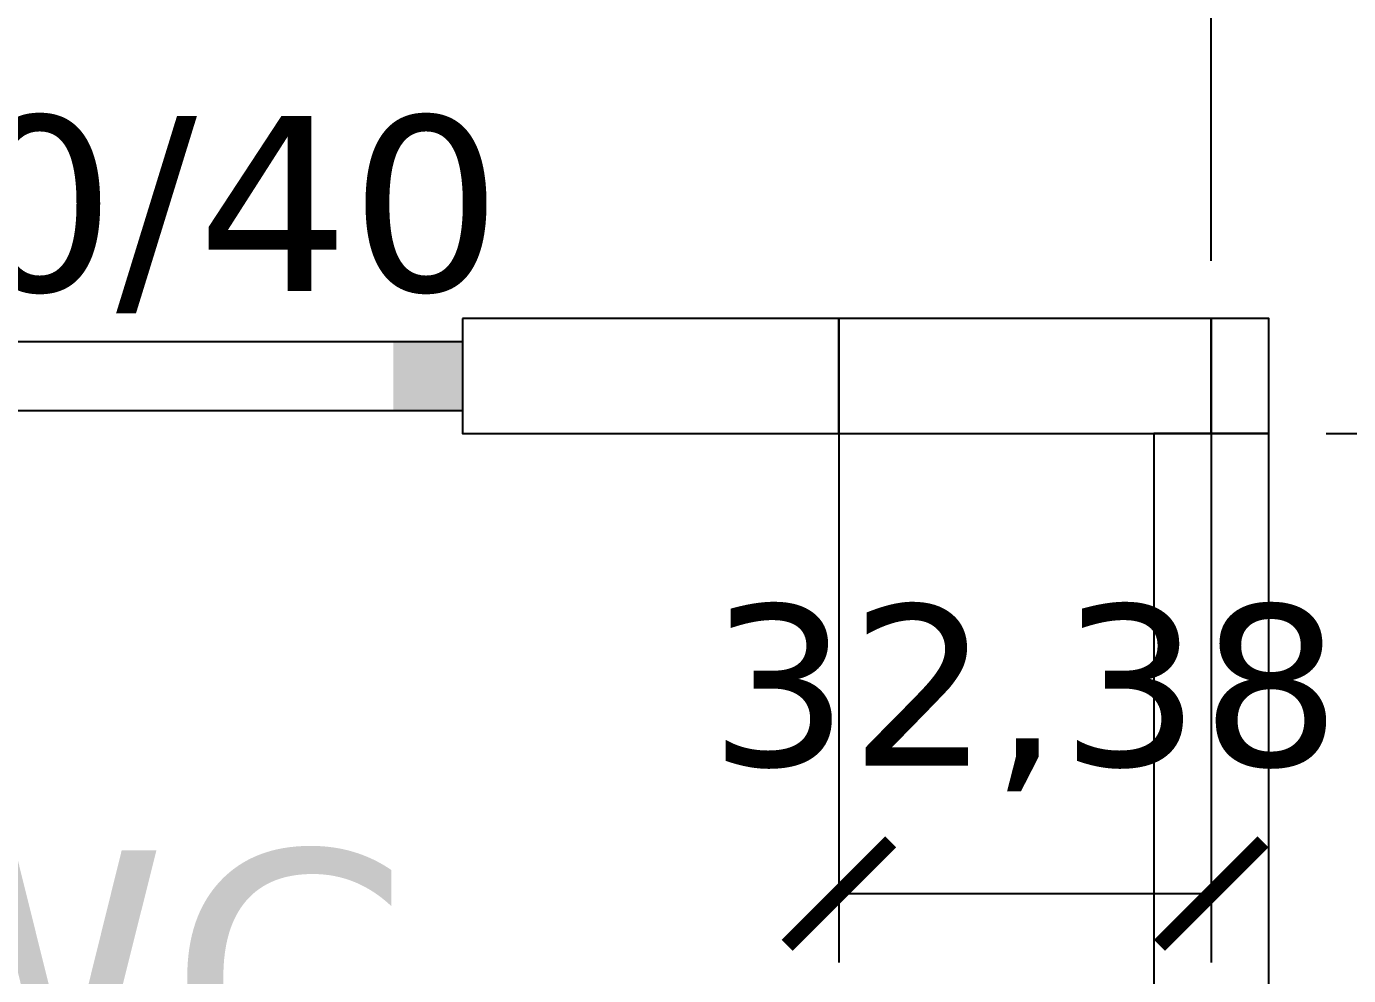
# Model space of a CAD drawing. Header units: centimetres. Extents: x -135 to 4129, y -1176 to 1044.
# Drawn here: x 1718 to 1832.9, y 648.9 to 731.4 of the extents above; entities that cross this region are included whole.
import ezdxf
from ezdxf.enums import TextEntityAlignment as Align

# ---------------------------------------------------------------- set-up
doc = ezdxf.new("R2010")
doc.units = ezdxf.units.CM
for name, color, linetype in [('DIS_DUVAR_100', 30, 'Continuous'), ('KOSE_PROFIL_100', 8, 'Continuous'), ('ODA_ADLARI', 7, 'Continuous'), ('OLCULER', 7, 'Continuous'), ('OZEL_PANEL_OLCU_CM', 3, 'Continuous'), ('PENCERE', 10, 'Continuous')]:
    doc.layers.add(name, color=color, linetype=linetype)
doc.styles.add('PORTMAN', font='DejaVuSans.ttf')
doc.styles.get("Standard").update_dxf_attribs({"font": 'DejaVuSans.ttf'})
doc.dimstyles.new('PORTMAN', dxfattribs={"dimtxt": 14, "dimasz": 9, "dimexe": 6, "dimexo": 5, "dimgap": 4, "dimtad": 1, "dimtxsty": 'PORTMAN', "dimblk": 'ARCHTICK', "dimcen": 2.5, "dimazin": 3, "dimtfac": 0.5, "dimtmove": 2, "dimatfit": 3})

# ---------------------------------------------------------------- blocks, each defined once
blk = doc.blocks.new('kaynak-pencere-6040')
at = {"layer": 'PENCERE', "color": 1}
for p, q in [((53375.86, 7992.28), (53385.86, 7992.28)), ((53377.86, 7932.28), (53377.86, 7992.28)), ((53383.86, 7932.28), (53383.86, 7992.28)), ((53375.86, 7932.28), (53385.86, 7932.28))]:
    blk.add_line(p, q, dxfattribs=at)
for points in [[(53377.86, 7992.28), (53377.86, 7986.28), (53383.86, 7992.28), (53383.86, 7986.28)], [(53377.86, 7932.28), (53377.86, 7938.28), (53383.86, 7932.28), (53383.86, 7938.28)]]:
    blk.add_solid(points, dxfattribs=at)
at = {"layer": 'PENCERE', "color": 0, "lineweight": 25}
blk.add_text('60/40', height=15.217, rotation=90, dxfattribs=at).set_placement((53373.47, 7935.61))
blk = doc.blocks.new('BOM_P03_PENCERE_600x400')
at = {"layer": 'PENCERE'}
blk.add_blockref('kaynak-pencere-6040', (0, 0), dxfattribs=at)
blk = doc.blocks.new('BOM_D04_1255p0_DIS_P03')
blk.add_lwpolyline([(0, 92.75), (10, 92.75), (10, 125.5), (0, 125.5)], close=True)
at = {"layer": 'PENCERE'}
blk.add_blockref('BOM_P03_PENCERE_600x400', (-53375.862, -7899.528), dxfattribs=at)
blk = doc.blocks.new('BOM_D10_323p8_DIS_DOLU')
blk.add_lwpolyline([(0, 0), (10, 0), (10, 32.375), (0, 32.375)], close=True)
blk = doc.blocks.new('BOM_D01_1255p0_DIS_DOLU')
blk.add_lwpolyline([(0, 0), (10, 0), (10, 125.5), (0, 125.5)], close=True)
blk = doc.blocks.new('BOM_B02_DIS_KOSE_50x100')
blk.add_lwpolyline([(0, 0), (5, 0), (5, 10), (0, 10)], close=True)
blk = doc.blocks.new('_ARCHTICK')
at = {"color": 0, "linetype": 'BYBLOCK', "const_width": 0.15}
blk.add_lwpolyline([(-0.5, -0.5), (0.5, 0.5)], dxfattribs=at)

msp = doc.modelspace()

# ---------------------------------------------------------------- block references
at = {"layer": 'DIS_DUVAR_100', "rotation": 270}
for name, p in [('BOM_D04_1255p0_DIS_P03', (1663.125, 706)), ('BOM_D10_323p8_DIS_DOLU', (1788.625, 706))]:
    msp.add_blockref(name, p, dxfattribs=at)
at = {"layer": 'DIS_DUVAR_100'}
msp.add_blockref('BOM_D01_1255p0_DIS_DOLU', (1816, 570.5), dxfattribs=at)
at = {"layer": 'KOSE_PROFIL_100'}
msp.add_blockref('BOM_B02_DIS_KOSE_50x100', (1821, 696), dxfattribs=at)

# ---------------------------------------------------------------- texts
at = {"layer": 'ODA_ADLARI', "style": 'PORTMAN'}
msp.add_text('WC', height=22, dxfattribs=at).set_placement((1725.875, 648.75), align=Align.MIDDLE_CENTER)

# ---------------------------------------------------------------- dimensions: what is measured, and where the dimension line sits
at = {"layer": 'OLCULER'}
msp.add_linear_dim(base=(1695.5, 808), p1=(1695.5, 706), p2=(1821, 706), dimstyle='PORTMAN', override={"dimtxt": 14, "dimasz": 9, "dimexe": 6, "dimexo": 5, "dimdec": 2, "dimzin": 8, "dimdsep": 44}, dxfattribs=at).render()
msp.add_linear_dim(base=(1907, 570.5), p1=(1826, 570.5), p2=(1826, 696), angle=90, dimstyle='PORTMAN', override={"dimtxt": 14, "dimasz": 9, "dimexe": 6, "dimexo": 5, "dimdec": 2, "dimzin": 8, "dimdsep": 44}, dxfattribs=at).render()
at = {"layer": 'OZEL_PANEL_OLCU_CM'}
msp.add_linear_dim(base=(1788.625, 656), p1=(1788.625, 706), p2=(1821, 706), dimstyle='PORTMAN', override={"dimtxt": 14, "dimasz": 9, "dimexe": 6, "dimexo": 5, "dimdec": 2, "dimzin": 8, "dimdsep": 44}, dxfattribs=at).render()

doc.saveas('drawing.dxf')
